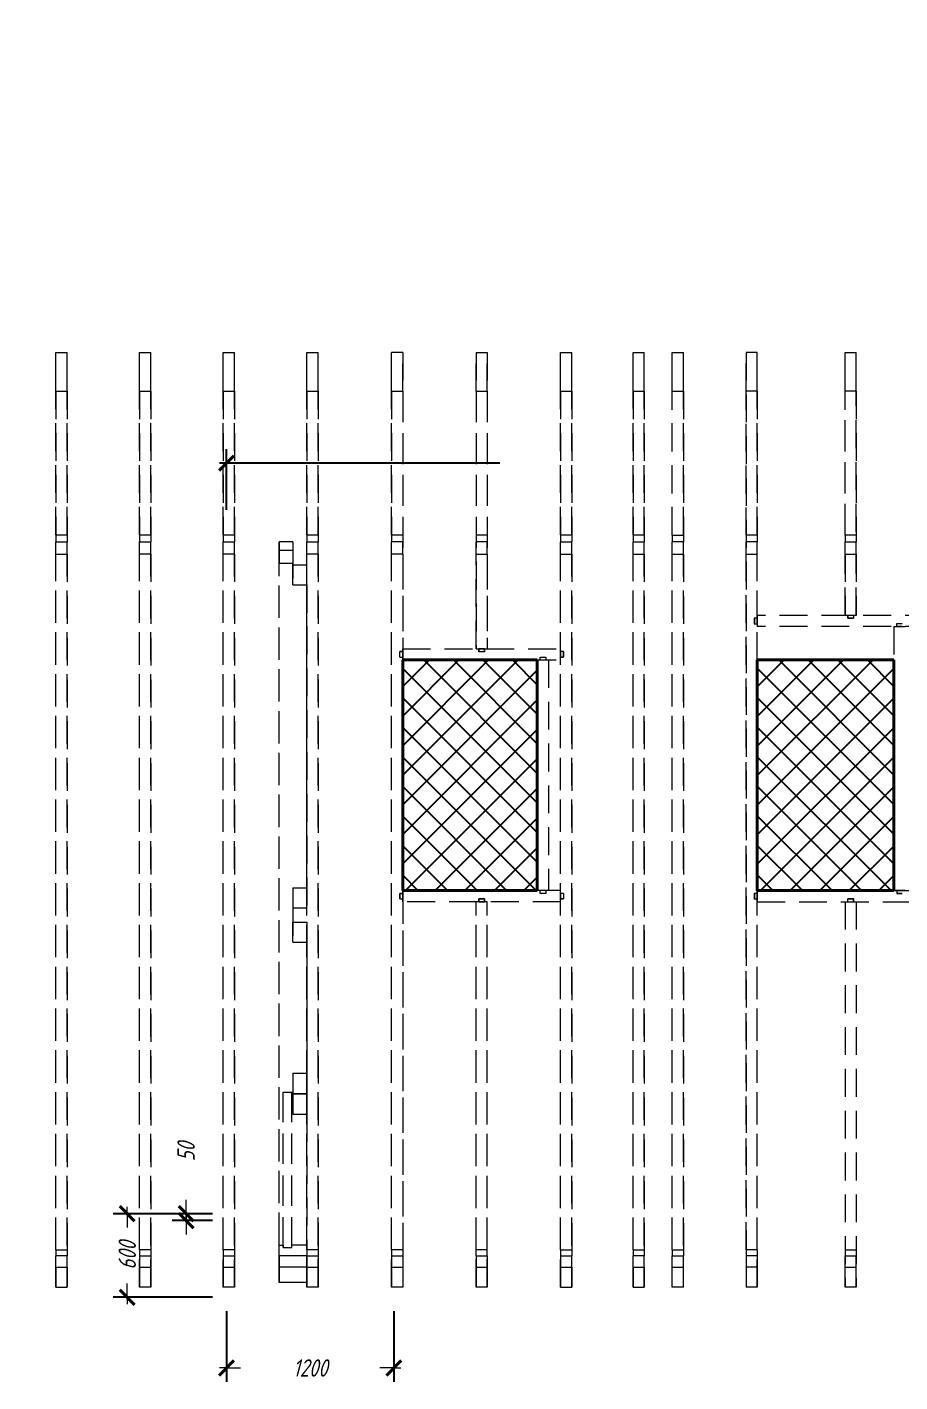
# Model space of a CAD drawing. Header units: millimetres. Extents: x 0 to 6720, y 0 to 297.
# Drawn here: x 2248.6 to 2373.8, y 102.5 to 297 of the extents above; entities that cross this region are included whole.
import ezdxf

# ---------------------------------------------------------------- set-up
doc = ezdxf.new("R2010")
doc.units = ezdxf.units.MM
for name, pattern in [('K5LT_BASIC', [0]), ('K5LT_DASHED', [6, 4, -2]), ('K5LT_THIN', [0])]:
    doc.linetypes.add(name, pattern=pattern)
doc.layers.add('Системный слой', color=7, linetype='Continuous')
doc.styles.add('KDIMTEXTSTYLE', font='GOST_AU.SHX', dxfattribs={"width": 0.96, "oblique": 15, "height": 5})
doc.dimstyles.new('KDIMSTYLE (0.02)', dxfattribs={"dimtxt": 5, "dimasz": 1, "dimexe": 2, "dimexo": 0, "dimgap": 1, "dimtad": 1, "dimlfac": 50, "dimtxsty": 'KDIMTEXTSTYLE', "dimsah": 1, "dimcen": 0, "dimdle": 1, "dimadec": 0, "dimazin": 0, "dimtfac": 0.667, "dimtmove": 0, "dimatfit": 3, "dimfxl": 0, "dimtvp": 1, "dimtolj": 1, "dimtzin": 0, "dimarcsym": 0})

# ---------------------------------------------------------------- blocks, each defined once
blk = doc.blocks.new('U171')
at = {"layer": 'Системный слой', "color": 7, "linetype": 'K5LT_DASHED', "lineweight": 18}
for p, q in [((2252.71, 244.73), (2252.71, 250.28)), ((2252.71, 116.14), (2252.71, 250.28)), ((2252.71, 250.28), (2254.31, 250.28)), ((2254.31, 244.73), (2254.31, 250.28)), ((2254.31, 116.14), (2254.31, 250.28)), ((2264.71, 244.73), (2264.71, 250.28)), ((2264.71, 116.14), (2264.71, 250.28)), ((2264.71, 250.28), (2266.31, 250.28)), ((2266.31, 244.73), (2266.31, 250.28)), ((2266.31, 116.14), (2266.31, 250.28)), ((2276.71, 244.73), (2276.71, 250.28)), ((2276.71, 116.14), (2276.71, 250.28)), ((2276.71, 250.28), (2278.31, 250.28)), ((2278.31, 244.73), (2278.31, 250.28)), ((2278.31, 116.14), (2278.31, 250.28)), ((2288.71, 244.73), (2288.71, 250.28)), ((2288.71, 116.14), (2288.71, 250.28)), ((2288.71, 250.28), (2290.31, 250.28)), ((2290.31, 244.73), (2290.31, 250.28)), ((2290.31, 116.14), (2290.31, 250.28)), ((2300.85, 244.73), (2300.85, 250.28)), ((2302.45, 250.28), (2300.85, 250.28)), ((2300.85, 116.14), (2300.85, 250.28)), ((2302.45, 244.73), (2302.45, 250.28)), ((2302.45, 250.28), (2302.45, 116.14)), ((2312.98, 244.73), (2312.98, 250.28)), ((2312.98, 250.28), (2314.58, 250.28)), ((2312.98, 250.28), (2312.98, 207.77)), ((2314.58, 244.73), (2314.58, 250.28)), ((2314.58, 250.28), (2314.58, 207.77)), ((2325.11, 244.73), (2325.11, 250.28)), ((2325.11, 116.14), (2325.11, 250.28)), ((2325.11, 250.28), (2326.71, 250.28)), ((2326.71, 244.73), (2326.71, 250.28)), ((2326.71, 116.14), (2326.71, 250.28)), ((2335.51, 244.73), (2335.51, 250.28)), ((2335.51, 116.14), (2335.51, 250.28)), ((2335.51, 250.28), (2337.11, 250.28)), ((2337.11, 244.73), (2337.11, 250.28)), ((2337.11, 116.14), (2337.11, 250.28)), ((2341.11, 244.73), (2341.11, 250.28)), ((2341.11, 116.14), (2341.11, 250.28)), ((2341.11, 250.28), (2342.71, 250.28)), ((2342.71, 244.73), (2342.71, 250.28)), ((2342.71, 116.14), (2342.71, 250.28)), ((2351.71, 244.73), (2351.71, 250.28)), ((2353.31, 250.28), (2351.71, 250.28)), ((2351.71, 250.28), (2351.71, 116.14)), ((2353.31, 244.73), (2353.31, 250.28)), ((2353.31, 116.14), (2353.31, 250.28)), ((2365.91, 244.73), (2365.91, 250.28)), ((2365.91, 212.57), (2365.91, 250.28)), ((2365.91, 250.28), (2367.51, 250.28)), ((2367.51, 244.73), (2367.51, 250.28)), ((2367.51, 212.57), (2367.51, 250.28)), ((2252.71, 244.73), (2254.31, 244.73)), ((2252.71, 244.73), (2252.71, 224.07)), ((2254.31, 244.73), (2254.31, 224.07)), ((2264.71, 244.73), (2266.31, 244.73)), ((2264.71, 244.73), (2264.71, 224.07)), ((2266.31, 244.73), (2266.31, 224.07)), ((2276.71, 244.73), (2278.31, 244.73)), ((2276.71, 244.73), (2276.71, 224.07)), ((2278.31, 244.73), (2278.31, 224.07)), ((2288.71, 244.73), (2290.31, 244.73)), ((2288.71, 244.73), (2288.71, 224.07)), ((2290.31, 244.73), (2290.31, 224.07)), ((2300.85, 244.73), (2302.45, 244.73)), ((2300.85, 244.73), (2300.85, 224.07)), ((2302.45, 244.73), (2302.45, 224.07)), ((2312.98, 244.73), (2314.58, 244.73)), ((2312.98, 244.73), (2312.98, 224.07)), ((2314.58, 244.73), (2314.58, 224.07)), ((2325.11, 244.73), (2326.71, 244.73)), ((2325.11, 244.73), (2325.11, 224.07)), ((2326.71, 244.73), (2326.71, 224.07)), ((2335.51, 244.73), (2337.11, 244.73)), ((2335.51, 244.73), (2335.51, 224.07)), ((2337.11, 244.73), (2337.11, 224.07)), ((2341.11, 224.07), (2341.11, 244.73)), ((2341.11, 244.73), (2342.71, 244.73)), ((2342.71, 244.73), (2342.71, 224.07)), ((2353.31, 244.73), (2351.71, 244.73)), ((2351.71, 224.07), (2351.71, 244.73)), ((2353.31, 244.73), (2353.31, 224.07)), ((2367.51, 244.73), (2365.91, 244.73)), ((2365.91, 224.07), (2365.91, 244.73)), ((2367.51, 244.73), (2367.51, 224.07)), ((2254.31, 224.07), (2252.71, 224.07)), ((2252.71, 224.07), (2252.71, 223.14)), ((2254.31, 224.07), (2254.31, 223.14)), ((2266.31, 224.07), (2264.71, 224.07)), ((2264.71, 224.07), (2264.71, 223.14)), ((2266.31, 224.07), (2266.31, 223.14)), ((2278.31, 224.07), (2276.71, 224.07)), ((2276.71, 224.07), (2276.71, 223.14)), ((2278.31, 224.07), (2278.31, 223.14)), ((2290.31, 224.07), (2288.71, 224.07)), ((2288.71, 224.07), (2288.71, 223.14)), ((2290.31, 224.07), (2290.31, 223.14)), ((2302.45, 224.07), (2300.85, 224.07)), ((2300.85, 224.07), (2300.85, 223.14)), ((2302.45, 224.07), (2302.45, 223.14)), ((2314.58, 224.07), (2312.98, 224.07)), ((2312.98, 224.07), (2312.98, 223.14)), ((2314.58, 224.07), (2314.58, 223.14)), ((2326.71, 224.07), (2325.11, 224.07)), ((2325.11, 224.07), (2325.11, 223.14)), ((2326.71, 224.07), (2326.71, 223.14)), ((2337.11, 224.07), (2335.51, 224.07)), ((2335.51, 224.07), (2335.51, 223.14)), ((2337.11, 224.07), (2337.11, 223.14)), ((2341.11, 224.07), (2341.11, 223.14)), ((2341.11, 224.07), (2342.71, 224.07)), ((2342.71, 224.07), (2342.71, 223.14)), ((2353.31, 224.07), (2351.71, 224.07)), ((2351.71, 224.07), (2351.71, 223.14)), ((2353.31, 224.07), (2353.31, 223.14)), ((2367.51, 224.07), (2365.91, 224.07)), ((2365.91, 224.07), (2365.91, 223.14)), ((2367.51, 224.07), (2367.51, 223.14)), ((2252.71, 221.36), (2252.71, 223.14)), ((2252.71, 223.14), (2254.31, 223.14)), ((2254.31, 221.36), (2254.31, 223.14)), ((2264.71, 221.36), (2264.71, 223.14)), ((2264.71, 223.14), (2266.31, 223.14)), ((2266.31, 221.36), (2266.31, 223.14)), ((2276.71, 221.36), (2276.71, 223.14)), ((2276.71, 223.14), (2278.31, 223.14)), ((2278.31, 221.36), (2278.31, 223.14)), ((2286.71, 223.14), (2284.71, 223.14)), ((2284.71, 221.88), (2284.71, 223.14)), ((2284.71, 223.14), (2284.71, 220.01)), ((2286.71, 221.88), (2284.71, 221.88)), ((2284.71, 116.84), (2284.71, 221.88)), ((2286.71, 223.14), (2286.71, 221.88)), ((2286.71, 223.14), (2286.71, 220.01)), ((2286.71, 221.88), (2286.71, 216.95)), ((2288.71, 221.36), (2288.71, 223.14)), ((2288.71, 223.14), (2290.31, 223.14)), ((2290.31, 221.36), (2290.31, 223.14)), ((2300.85, 221.36), (2300.85, 223.14)), ((2302.45, 223.14), (2300.85, 223.14)), ((2302.45, 221.36), (2302.45, 223.14)), ((2312.98, 221.36), (2312.98, 223.14)), ((2314.58, 223.14), (2312.98, 223.14)), ((2314.58, 221.36), (2314.58, 223.14)), ((2325.11, 221.36), (2325.11, 223.14)), ((2325.11, 223.14), (2326.71, 223.14)), ((2326.71, 221.36), (2326.71, 223.14)), ((2335.51, 221.36), (2335.51, 223.14)), ((2335.51, 223.14), (2337.11, 223.14)), ((2337.11, 221.36), (2337.11, 223.14)), ((2341.11, 221.36), (2341.11, 223.14)), ((2342.71, 223.14), (2341.11, 223.14)), ((2342.71, 221.36), (2342.71, 223.14)), ((2351.71, 221.36), (2351.71, 223.14)), ((2353.31, 223.14), (2351.71, 223.14)), ((2353.31, 221.36), (2353.31, 223.14)), ((2365.91, 221.36), (2365.91, 223.14)), ((2365.91, 223.14), (2367.51, 223.14)), ((2367.51, 221.36), (2367.51, 223.14)), ((2252.71, 121.49), (2252.71, 221.36)), ((2252.71, 221.36), (2254.31, 221.36)), ((2254.31, 221.36), (2254.31, 121.49)), ((2266.31, 221.36), (2264.71, 221.36)), ((2264.71, 121.49), (2264.71, 221.36)), ((2266.31, 221.36), (2266.31, 121.49)), ((2278.31, 221.36), (2276.71, 221.36)), ((2276.71, 121.49), (2276.71, 221.36)), ((2278.31, 221.36), (2278.31, 121.49)), ((2286.71, 220.01), (2284.71, 220.01)), ((2284.71, 122.19), (2284.71, 220.01)), ((2286.71, 219.84), (2286.71, 220.01)), ((2286.71, 216.95), (2286.71, 219.84)), ((2286.71, 219.84), (2288.71, 219.84)), ((2290.31, 221.36), (2288.71, 221.36)), ((2288.71, 121.49), (2288.71, 221.36)), ((2288.71, 216.95), (2288.71, 219.84)), ((2288.71, 173.48), (2288.71, 219.84)), ((2290.31, 221.36), (2290.31, 121.49)), ((2302.45, 221.36), (2300.85, 221.36)), ((2300.85, 121.49), (2300.85, 221.36)), ((2302.45, 221.36), (2302.45, 121.49)), ((2312.98, 207.77), (2312.98, 221.36)), ((2312.98, 221.36), (2314.58, 221.36)), ((2314.58, 221.36), (2314.58, 207.77)), ((2325.11, 121.49), (2325.11, 221.36)), ((2325.11, 221.36), (2326.71, 221.36)), ((2326.71, 221.36), (2326.71, 121.49)), ((2335.51, 121.49), (2335.51, 221.36)), ((2335.51, 221.36), (2337.11, 221.36)), ((2337.11, 221.36), (2337.11, 121.49)), ((2341.11, 121.49), (2341.11, 221.36)), ((2341.11, 221.36), (2342.71, 221.36)), ((2342.71, 221.36), (2342.71, 121.49)), ((2351.71, 121.49), (2351.71, 221.36)), ((2351.71, 221.36), (2353.31, 221.36)), ((2353.31, 121.49), (2353.31, 221.36)), ((2365.91, 221.36), (2367.51, 221.36)), ((2365.91, 221.36), (2365.91, 212.57)), ((2367.51, 221.36), (2367.51, 212.57)), ((2286.71, 216.95), (2288.71, 216.95)), ((2288.71, 216.95), (2288.71, 170.59)), ((2353.31, 212.17), (2352.89, 212.17)), ((2352.89, 212.17), (2352.89, 211.37)), ((2353.31, 212.17), (2352.91, 212.17)), ((2352.91, 212.17), (2352.91, 211.37)), ((2378.51, 212.57), (2353.31, 212.57)), ((2353.31, 212.57), (2353.31, 210.97)), ((2353.31, 212.17), (2353.31, 211.37)), ((2353.31, 212.17), (2353.31, 211.37)), ((2367.51, 212.57), (2365.91, 212.57)), ((2367.11, 212.57), (2366.31, 212.57)), ((2366.31, 212.57), (2366.31, 212.17)), ((2367.11, 212.57), (2366.31, 212.57)), ((2366.31, 212.15), (2366.31, 212.57)), ((2366.31, 212.17), (2367.11, 212.17)), ((2367.11, 212.15), (2366.31, 212.15)), ((2367.11, 212.57), (2367.11, 212.17)), ((2367.11, 212.57), (2367.11, 212.15)), ((2352.89, 211.37), (2353.31, 211.37)), ((2352.91, 211.37), (2353.31, 211.37)), ((2378.51, 210.97), (2353.31, 210.97)), ((2372.91, 210.97), (2374.51, 210.97)), ((2372.91, 210.97), (2372.91, 173.07)), ((2373.31, 210.97), (2373.31, 211.39)), ((2373.31, 211.39), (2374.11, 211.39)), ((2374.11, 211.37), (2373.31, 211.37)), ((2373.31, 210.97), (2373.31, 211.37)), ((2373.31, 210.97), (2374.11, 210.97)), ((2374.11, 210.97), (2373.31, 210.97)), ((2302.03, 206.57), (2302.03, 207.37)), ((2302.03, 207.37), (2302.45, 207.37)), ((2302.03, 206.57), (2302.45, 206.57)), ((2302.05, 206.57), (2302.05, 207.37)), ((2302.45, 207.37), (2302.05, 207.37)), ((2302.05, 206.57), (2302.45, 206.57)), ((2302.45, 206.17), (2302.45, 207.77)), ((2302.45, 207.77), (2325.11, 207.77)), ((2302.45, 206.57), (2302.45, 207.37)), ((2302.45, 206.57), (2302.45, 207.37)), ((2302.45, 206.17), (2325.11, 206.17)), ((2312.98, 207.77), (2314.58, 207.77)), ((2314.18, 207.77), (2313.38, 207.77)), ((2313.38, 207.35), (2313.38, 207.77)), ((2313.38, 207.77), (2313.38, 207.37)), ((2313.38, 207.77), (2314.18, 207.77)), ((2313.38, 207.37), (2314.18, 207.37)), ((2314.18, 207.35), (2313.38, 207.35)), ((2314.18, 207.77), (2314.18, 207.35)), ((2314.18, 207.37), (2314.18, 207.77)), ((2321.76, 206.17), (2321.76, 173.07)), ((2322.16, 206.17), (2322.16, 206.59)), ((2322.16, 206.59), (2322.96, 206.59)), ((2322.16, 206.17), (2322.96, 206.17)), ((2322.96, 206.59), (2322.96, 206.17)), ((2323.36, 206.17), (2323.36, 173.07)), ((2325.11, 206.17), (2325.11, 207.77)), ((2325.53, 207.37), (2325.11, 207.37)), ((2325.11, 207.37), (2325.11, 206.57)), ((2325.11, 206.57), (2325.11, 207.37)), ((2325.51, 207.37), (2325.11, 207.37)), ((2325.53, 206.57), (2325.11, 206.57)), ((2325.11, 206.57), (2325.51, 206.57)), ((2325.51, 206.57), (2325.51, 207.37)), ((2325.53, 207.37), (2325.53, 206.57)), ((2286.71, 173.48), (2286.71, 170.59)), ((2286.71, 173.48), (2288.71, 173.48)), ((2286.71, 173.48), (2286.71, 168.55)), ((2288.71, 170.59), (2288.71, 173.48)), ((2325.11, 173.07), (2302.45, 173.07)), ((2302.45, 171.47), (2302.45, 173.07)), ((2322.96, 173.07), (2322.16, 173.07)), ((2322.16, 172.65), (2322.16, 173.07)), ((2322.96, 173.07), (2322.96, 172.65)), ((2325.11, 171.47), (2325.11, 173.07)), ((2353.31, 173.07), (2353.31, 171.47)), ((2353.31, 173.07), (2378.51, 173.07)), ((2374.51, 173.07), (2372.91, 173.07)), ((2373.31, 173.07), (2373.31, 172.65)), ((2373.31, 173.07), (2374.11, 173.07)), ((2373.31, 173.07), (2373.31, 172.67)), ((2373.31, 173.07), (2374.11, 173.07)), ((2302.03, 171.87), (2302.03, 172.67)), ((2302.03, 172.67), (2302.45, 172.67)), ((2302.03, 171.87), (2302.45, 171.87)), ((2302.45, 172.67), (2302.05, 172.67)), ((2302.05, 172.67), (2302.05, 171.87)), ((2302.05, 171.87), (2302.45, 171.87)), ((2302.45, 171.87), (2302.45, 172.67)), ((2302.45, 172.67), (2302.45, 171.87)), ((2325.11, 171.47), (2302.45, 171.47)), ((2312.98, 121.49), (2312.98, 171.47)), ((2312.98, 116.14), (2312.98, 171.47)), ((2314.58, 171.47), (2312.98, 171.47)), ((2313.38, 171.47), (2313.38, 171.89)), ((2313.38, 171.89), (2314.18, 171.89)), ((2314.18, 171.87), (2313.38, 171.87)), ((2313.38, 171.87), (2313.38, 171.47)), ((2313.38, 171.47), (2314.18, 171.47)), ((2314.18, 171.47), (2313.38, 171.47)), ((2314.18, 171.89), (2314.18, 171.47)), ((2314.18, 171.47), (2314.18, 171.87)), ((2314.58, 121.49), (2314.58, 171.47)), ((2314.58, 116.14), (2314.58, 171.47)), ((2322.96, 172.65), (2322.16, 172.65)), ((2325.53, 172.67), (2325.11, 172.67)), ((2325.11, 172.67), (2325.11, 171.87)), ((2325.51, 172.67), (2325.11, 172.67)), ((2325.11, 172.67), (2325.11, 171.87)), ((2325.53, 171.87), (2325.11, 171.87)), ((2325.11, 171.87), (2325.51, 171.87)), ((2325.51, 172.67), (2325.51, 171.87)), ((2325.53, 172.67), (2325.53, 171.87)), ((2353.31, 172.67), (2352.89, 172.67)), ((2352.89, 172.67), (2352.89, 171.87)), ((2352.89, 171.87), (2353.31, 171.87)), ((2353.31, 172.67), (2352.91, 172.67)), ((2352.91, 172.67), (2352.91, 171.87)), ((2352.91, 171.87), (2353.31, 171.87)), ((2353.31, 172.67), (2353.31, 171.87)), ((2353.31, 172.67), (2353.31, 171.87)), ((2353.31, 171.47), (2378.51, 171.47)), ((2365.91, 171.47), (2367.51, 171.47)), ((2365.91, 171.47), (2365.91, 116.14)), ((2365.91, 171.47), (2365.91, 121.49)), ((2366.31, 171.47), (2366.31, 171.89)), ((2366.31, 171.89), (2367.11, 171.89)), ((2366.31, 171.47), (2366.31, 171.87)), ((2367.11, 171.87), (2366.31, 171.87)), ((2366.31, 171.47), (2367.11, 171.47)), ((2366.31, 171.47), (2367.11, 171.47)), ((2367.11, 171.89), (2367.11, 171.47)), ((2367.11, 171.47), (2367.11, 171.87)), ((2367.51, 171.47), (2367.51, 116.14)), ((2367.51, 171.47), (2367.51, 121.49)), ((2373.31, 172.67), (2374.11, 172.67)), ((2374.11, 172.65), (2373.31, 172.65)), ((2286.71, 170.59), (2286.71, 165.66)), ((2286.71, 170.59), (2288.71, 170.59)), ((2286.71, 165.66), (2286.71, 168.55)), ((2286.71, 168.55), (2288.71, 168.55)), ((2288.71, 168.55), (2288.71, 165.66)), ((2288.71, 168.55), (2288.71, 146.85)), ((2286.71, 165.66), (2288.71, 165.66)), ((2288.71, 165.66), (2288.71, 143.96)), ((2286.71, 146.85), (2286.71, 143.96)), ((2286.71, 146.85), (2288.71, 146.85)), ((2286.71, 146.85), (2286.71, 143.89)), ((2288.71, 143.96), (2288.71, 146.85)), ((2285.31, 122.19), (2285.31, 144.14)), ((2285.31, 121.83), (2285.31, 144.14)), ((2285.31, 144.14), (2286.55, 144.14)), ((2286.55, 121.83), (2286.55, 144.14)), ((2286.55, 122.19), (2286.55, 144.14)), ((2286.71, 143.96), (2286.71, 141)), ((2286.71, 143.96), (2288.71, 143.96)), ((2286.71, 143.89), (2288.71, 143.89)), ((2286.71, 143.89), (2286.71, 141)), ((2288.71, 122.19), (2288.71, 143.89)), ((2288.71, 143.89), (2288.71, 141)), ((2286.71, 141), (2288.71, 141)), ((2288.71, 141), (2288.71, 116.84)), ((2252.71, 121.49), (2252.71, 120.64)), ((2252.71, 121.49), (2254.31, 121.49)), ((2252.71, 119.02), (2252.71, 120.64)), ((2254.31, 120.64), (2252.71, 120.64)), ((2254.31, 121.49), (2254.31, 120.64)), ((2254.31, 119.02), (2254.31, 120.64)), ((2266.31, 121.49), (2264.71, 121.49)), ((2264.71, 121.49), (2264.71, 120.64)), ((2264.71, 120.64), (2266.31, 120.64)), ((2264.71, 120.64), (2264.71, 119.02)), ((2266.31, 121.49), (2266.31, 120.64)), ((2266.31, 120.64), (2266.31, 119.02)), ((2278.31, 121.49), (2276.71, 121.49)), ((2276.71, 121.49), (2276.71, 120.64)), ((2276.71, 120.64), (2278.31, 120.64)), ((2276.71, 120.64), (2276.71, 119.02)), ((2278.31, 121.49), (2278.31, 120.64)), ((2278.31, 120.64), (2278.31, 119.02)), ((2284.71, 120.64), (2284.71, 122.19)), ((2284.71, 122.19), (2285.31, 122.19)), ((2288.71, 120.64), (2284.71, 120.64)), ((2284.71, 120.64), (2284.71, 119.02)), ((2285.31, 122.19), (2285.31, 121.83)), ((2285.31, 121.83), (2286.55, 121.83)), ((2288.71, 122.19), (2286.55, 122.19)), ((2286.55, 121.83), (2286.55, 122.19)), ((2288.71, 122.19), (2288.71, 120.64)), ((2290.31, 121.49), (2288.71, 121.49)), ((2288.71, 121.49), (2288.71, 120.64)), ((2288.71, 119.02), (2288.71, 120.64)), ((2288.71, 120.64), (2290.31, 120.64)), ((2288.71, 120.64), (2288.71, 119.02)), ((2290.31, 121.49), (2290.31, 120.64)), ((2290.31, 120.64), (2290.31, 119.02)), ((2302.45, 121.49), (2300.85, 121.49)), ((2300.85, 121.49), (2300.85, 120.64)), ((2300.85, 120.64), (2302.45, 120.64)), ((2300.85, 120.64), (2300.85, 119.02)), ((2302.45, 121.49), (2302.45, 120.64)), ((2302.45, 120.64), (2302.45, 119.02)), ((2312.98, 120.64), (2312.98, 121.49)), ((2314.58, 121.49), (2312.98, 121.49)), ((2312.98, 120.64), (2314.58, 120.64)), ((2312.98, 120.64), (2312.98, 119.02)), ((2314.58, 120.64), (2314.58, 121.49)), ((2314.58, 120.64), (2314.58, 119.02)), ((2325.11, 121.49), (2325.11, 120.64)), ((2325.11, 121.49), (2326.71, 121.49)), ((2325.11, 120.64), (2325.11, 119.02)), ((2325.11, 120.64), (2326.71, 120.64)), ((2326.71, 121.49), (2326.71, 120.64)), ((2326.71, 119.02), (2326.71, 120.64)), ((2335.51, 121.49), (2335.51, 120.64)), ((2335.51, 121.49), (2337.11, 121.49)), ((2335.51, 119.02), (2335.51, 120.64)), ((2337.11, 120.64), (2335.51, 120.64)), ((2337.11, 121.49), (2337.11, 120.64)), ((2337.11, 119.02), (2337.11, 120.64)), ((2341.11, 121.49), (2341.11, 120.64)), ((2341.11, 121.49), (2342.71, 121.49)), ((2341.11, 119.02), (2341.11, 120.64)), ((2341.11, 120.64), (2342.71, 120.64)), ((2342.71, 121.49), (2342.71, 120.64)), ((2342.71, 119.02), (2342.71, 120.64)), ((2353.31, 121.49), (2351.71, 121.49)), ((2351.71, 121.49), (2351.71, 120.64)), ((2353.31, 120.64), (2351.71, 120.64)), ((2351.71, 120.64), (2351.71, 119.02)), ((2353.31, 121.49), (2353.31, 120.64)), ((2353.31, 120.64), (2353.31, 119.02)), ((2365.91, 121.49), (2365.91, 120.64)), ((2365.91, 121.49), (2367.51, 121.49)), ((2365.91, 119.02), (2365.91, 120.64)), ((2365.91, 120.64), (2367.51, 120.64)), ((2367.51, 121.49), (2367.51, 120.64)), ((2367.51, 119.02), (2367.51, 120.64)), ((2252.71, 119.02), (2254.31, 119.02)), ((2252.71, 119.02), (2252.71, 116.14)), ((2254.31, 119.02), (2254.31, 116.14)), ((2264.71, 119.02), (2264.71, 116.14)), ((2264.71, 119.02), (2266.31, 119.02)), ((2266.31, 119.02), (2266.31, 116.14)), ((2276.71, 119.02), (2276.71, 116.14)), ((2276.71, 119.02), (2278.31, 119.02)), ((2278.31, 119.02), (2278.31, 116.14)), ((2288.71, 119.02), (2284.71, 119.02)), ((2284.71, 119.02), (2284.71, 116.84)), ((2288.71, 116.84), (2288.71, 119.02)), ((2288.71, 119.02), (2288.71, 116.14)), ((2288.71, 119.02), (2290.31, 119.02)), ((2290.31, 119.02), (2290.31, 116.14)), ((2300.85, 119.02), (2300.85, 116.14)), ((2300.85, 119.02), (2302.45, 119.02)), ((2302.45, 119.02), (2302.45, 116.14)), ((2312.98, 119.02), (2312.98, 116.14)), ((2312.98, 119.02), (2314.58, 119.02)), ((2314.58, 119.02), (2314.58, 116.14)), ((2325.11, 119.02), (2325.11, 116.14)), ((2325.11, 119.02), (2326.71, 119.02)), ((2326.71, 119.02), (2326.71, 116.14)), ((2335.51, 119.02), (2337.11, 119.02)), ((2335.51, 119.02), (2335.51, 116.14)), ((2337.11, 119.02), (2337.11, 116.14)), ((2341.11, 116.14), (2341.11, 119.02)), ((2341.11, 119.02), (2342.71, 119.02)), ((2342.71, 116.14), (2342.71, 119.02)), ((2353.31, 119.02), (2351.71, 119.02)), ((2351.71, 119.02), (2351.71, 116.14)), ((2353.31, 119.02), (2353.31, 116.14)), ((2365.91, 116.14), (2365.91, 119.02)), ((2365.91, 119.02), (2367.51, 119.02)), ((2367.51, 116.14), (2367.51, 119.02)), ((2288.71, 116.84), (2284.71, 116.84)), ((2252.71, 116.14), (2254.31, 116.14)), ((2266.31, 116.14), (2264.71, 116.14)), ((2278.31, 116.14), (2276.71, 116.14)), ((2290.31, 116.14), (2288.71, 116.14)), ((2302.45, 116.14), (2300.85, 116.14)), ((2314.58, 116.14), (2312.98, 116.14)), ((2325.11, 116.14), (2326.71, 116.14)), ((2335.51, 116.14), (2337.11, 116.14)), ((2342.71, 116.14), (2341.11, 116.14)), ((2353.31, 116.14), (2351.71, 116.14)), ((2367.51, 116.14), (2365.91, 116.14))]:
    blk.add_line(p, q, dxfattribs=at)
blk = doc.blocks.new('U174')
at = {"layer": 'Системный слой', "color": 5, "linetype": 'K5LT_BASIC', "lineweight": 40}
for p, q in [((2321.76, 206.17), (2302.45, 206.17)), ((2302.45, 206.17), (2302.45, 173.07)), ((2321.76, 173.07), (2321.76, 206.17)), ((2302.45, 173.07), (2321.76, 173.07))]:
    blk.add_line(p, q, dxfattribs=at)
blk = doc.blocks.new('U175')
at = {"layer": 'Системный слой', "color": 5, "linetype": 'K5LT_BASIC', "lineweight": 40}
for p, q in [((2372.91, 206.17), (2353.31, 206.17)), ((2353.31, 206.17), (2353.31, 173.07)), ((2372.91, 173.07), (2372.91, 206.17)), ((2353.31, 173.07), (2372.91, 173.07))]:
    blk.add_line(p, q, dxfattribs=at)
blk = doc.blocks.new('U176')
at = {"layer": 'Системный слой', "color": 5, "linetype": 'K5LT_BASIC', "lineweight": 40}
for p, q in [((2404.91, 206.17), (2385.31, 206.17)), ((2385.31, 206.17), (2385.31, 173.07)), ((2404.91, 173.07), (2404.91, 206.17)), ((2385.31, 173.07), (2404.91, 173.07))]:
    blk.add_line(p, q, dxfattribs=at)
blk = doc.blocks.new('U173')
at = {"layer": 'Системный слой'}
h = blk.add_hatch(dxfattribs=at)
h.set_pattern_fill('', angle=45, style=0, pattern_type=0)
h.set_pattern_definition([(45, (0, 0), (-2.1213203, 2.1213203), []), (135, (0, 0), (-2.1213203, -2.1213203), [])])
h.paths.add_polyline_path([(2321.76, 173.07), (2321.76, 206.17), (2302.45, 206.17), (2302.45, 173.07)])
h.paths.add_polyline_path([(2353.31, 206.17), (2353.31, 173.07), (2372.91, 173.07), (2372.91, 206.17)])
h.paths.add_polyline_path([(2404.91, 173.07), (2404.91, 206.17), (2385.31, 206.17), (2385.31, 173.07)])
for name in ['U174', 'U175', 'U176']:
    blk.add_blockref(name, (0, 0), dxfattribs=at)
blk = doc.blocks.new('KDIMARROW_03')
at = {"layer": 'Системный слой', "color": 0, "linetype": 'K5LT_BASIC', "lineweight": 40}
blk.add_line((-1.06, -1.06), (1.06, 1.06), dxfattribs=at)
at = {"layer": 'Системный слой', "color": 0, "linetype": 'K5LT_THIN', "lineweight": 18}
for q in [(-1, 0), (2, 0)]:
    blk.add_line((0, 0), q, dxfattribs=at)

msp = doc.modelspace()

# ---------------------------------------------------------------- block references
at = {"layer": 'Системный слой'}
for name in ['U171', 'U173']:
    msp.add_blockref(name, (0, 0), dxfattribs=at)

# ---------------------------------------------------------------- dimensions: what is measured, and where the dimension line sits
at = {"layer": 'Системный слой', "color": 7}
for base, p1, p2, location in [((2277.1754, 234.39812), (2485.1758, 225.69488), (2277.1754, 225.69488), (2381.1756, 234.39812)), ((2277.1754, 104.54996), (2301.17545, 114.69467), (2277.1754, 114.69467), (2289.17543, 104.54996))]:
    msp.add_linear_dim(base=base, p1=p1, p2=p2, location=location, dimstyle='KDIMSTYLE (0.02)', override={"dimexo": 2, "dimpost": '\\H2.5;\\W0.965;\\Q15;<>', "dimblk1": 'KDIMARROW_03', "dimblk2": 'KDIMARROW_03', "dimse1": 0, "dimse2": 0, "dimclrt": 7, "dimtolj": 1}, dxfattribs=at).render()
for base, p2, location in [((2271.37721, 125.69469), (2277.1754, 125.69469), (2271.37721, 135.57184)), ((2262.93929, 114.69467), (2277.1754, 114.69467), (2262.93929, 120.69468))]:
    msp.add_linear_dim(base=base, p1=(2277.1754, 126.6947), p2=p2, angle=90, location=location, dimstyle='KDIMSTYLE (0.02)', override={"dimexo": 2, "dimpost": '\\H2.5;\\W0.965;\\Q15;<>', "dimblk1": 'KDIMARROW_03', "dimblk2": 'KDIMARROW_03', "dimse1": 0, "dimse2": 0, "dimclrt": 7, "dimtolj": 1}, dxfattribs=at).render()

doc.saveas('drawing.dxf')
